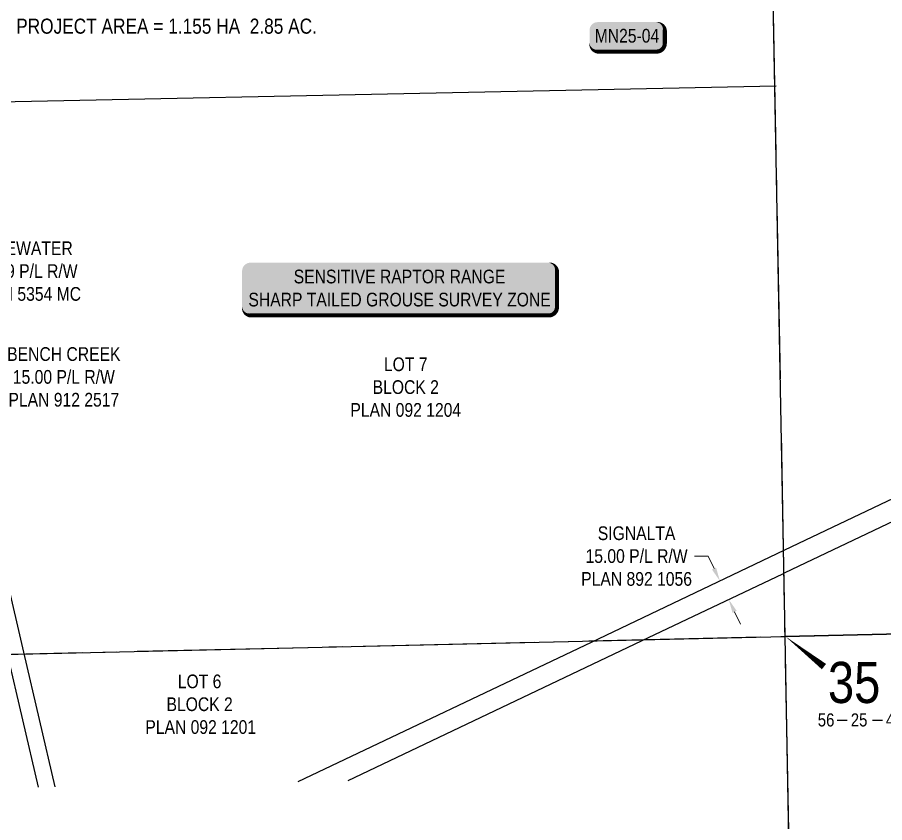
# Model space of a CAD drawing. Extents: x 88833 to 97610, y 5963373 to 5974710.
# Drawn here: x 90912 to 91545, y 5968939 to 5969526 of the extents above; entities that cross this region are included whole.
import ezdxf
from ezdxf.enums import TextEntityAlignment as Align

# ---------------------------------------------------------------- set-up
doc = ezdxf.new("R2010")
doc.units = 0
doc.header["$LTSCALE"] = 5
doc.header["$PDSIZE"] = 5
doc.linetypes.add('foc-QUARTERLINE', pattern=[33, 25, -3, 2, -3])
doc.layers.get('Defpoints').update_dxf_attribs({"color": 9})
for name, color, linetype in [('10', 1, 'Continuous'), ('9', 3, 'Continuous'), ('AS-WILDLIFE-BLOCK', 131, 'Continuous'), ('F-RW', 190, 'Continuous'), ('L-AREAREQUIRED', 7, 'Continuous'), ('L-QSEC', 8, 'foc-QUARTERLINE'), ('L-SECLBL', 7, 'Continuous'), ('L-TITLEDB', 4, 'Continuous'), ('L-TITLEDB-T', 4, 'Continuous'), ('P-APEX RECON-LINE LIST', 240, 'Continuous')]:
    doc.layers.add(name, color=color, linetype=linetype)
doc.layers.add('F-RW-T', color=190, linetype='Continuous', lineweight=9)
doc.styles.add('100L', font='ARIALN.TTF', dxfattribs={"height": 10})
doc.styles.add('80', font='ARIALN.TTF', dxfattribs={"height": 10})
doc.styles.add('80CG', font='ARIALN.TTF', dxfattribs={"height": 10})
doc.styles.add('80L', font='ARIALN.TTF', dxfattribs={"height": 10})
doc.styles.add('SIMPLEX', font='ARIALN.TTF')
doc.dimstyles.new('Compass 5 000', dxfattribs={"dimscale": 5, "dimtxt": 9, "dimasz": 2, "dimexe": 0.2, "dimexo": 0.0625, "dimgap": 0.5, "dimtad": 0, "dimtih": 1, "dimtoh": 1, "dimzin": 0, "dimdsep": 46, "dimtxsty": '80CG', "dimcen": 0.1, "dimse1": 1, "dimse2": 1, "dimclrd": 256, "dimclrt": 256, "dimaunit": 1, "dimadec": 4, "dimazin": 0, "dimtfac": 0.06, "dimtofl": 0, "dimtmove": 0, "dimatfit": 1, "dimfxl": 0.2, "dimtolj": 1, "dimtzin": 0, "dimlwd": -1, "dimarcsym": 0})

# ---------------------------------------------------------------- blocks, each defined once
blk = doc.blocks.new('*D393')
at = {"layer": 'Defpoints', "color": 0, "transparency": 16777216}
for p in [(91428.61, 5969116.73), (91431.63, 5969101.57), (91435.05, 5969103.2)]:
    blk.add_point(p, dxfattribs=at)
at = {"layer": 'F-RW-T', "transparency": 16777216}
for p, q in [((91416.6, 5969133.17), (91406.6, 5969133.17)), ((91420.89, 5969124.14), (91416.6, 5969133.17)), ((91435.92, 5969092.54), (91440.22, 5969083.51))]:
    blk.add_line(p, q, dxfattribs=at)
for points in [[(91422.4, 5969124.85), (91419.39, 5969123.42), (91425.19, 5969115.11)], [(91437.43, 5969093.26), (91434.42, 5969091.82), (91431.63, 5969101.57)]]:
    blk.add_solid(points, dxfattribs=at)
at = {"layer": 'F-RW-T', "transparency": 16777216, "insert": (91364.37, 5969133.17), "char_height": 10, "attachment_point": 5, "style": '80CG'}
blk.add_mtext('\\A1;SIGNALTA\\P15.00 P/L R/W\\PPLAN 892 1056', dxfattribs=at)
blk = doc.blocks.new('*D394')
at = {"layer": 'Defpoints', "color": 0, "transparency": 16777216}
for p in [(90853.67, 5969335.58), (90848.38, 5969304.83), (90860.18, 5969307.58)]:
    blk.add_point(p, dxfattribs=at)
at = {"layer": 'F-RW-T', "transparency": 16777216}
for p, q in [((90863.41, 5969337.85), (90877.42, 5969341.11)), ((90832.12, 5969330.57), (90822.38, 5969328.31))]:
    blk.add_line(p, q, dxfattribs=at)
for points in [[(90863.03, 5969339.47), (90863.79, 5969336.23), (90853.67, 5969335.58)], [(90831.75, 5969332.2), (90832.5, 5969328.95), (90841.86, 5969332.84)]]:
    blk.add_solid(points, dxfattribs=at)
at = {"layer": 'F-RW-T', "transparency": 16777216, "insert": (90919.04, 5969341.11), "char_height": 10, "attachment_point": 5, "style": '80CG'}
blk.add_mtext('\\A1;TIDEWATER\\P12.19 P/L R/W\\PPLAN 5354 MC', dxfattribs=at)
blk = doc.blocks.new('*D395')
at = {"layer": 'Defpoints', "color": 0, "transparency": 16777216}
for p in [(90860.2, 5969254), (90847.49, 5969242.3), (90862.12, 5969245.7)]:
    blk.add_point(p, dxfattribs=at)
at = {"layer": 'F-RW-T', "transparency": 16777216}
for p, q in [((90869.94, 5969256.26), (90902.83, 5969263.91)), ((90835.83, 5969248.33), (90826.08, 5969246.07))]:
    blk.add_line(p, q, dxfattribs=at)
for points in [[(90869.56, 5969257.89), (90870.31, 5969254.64), (90860.2, 5969254)], [(90835.45, 5969249.96), (90836.2, 5969246.71), (90845.57, 5969250.6)]]:
    blk.add_solid(points, dxfattribs=at)
at = {"layer": 'F-RW-T', "transparency": 16777216, "insert": (90946.26, 5969263.91), "char_height": 10, "attachment_point": 5, "style": '80CG'}
blk.add_mtext('\\A1;BENCH CREEK\\P15.00 P/L R/W\\PPLAN 912 2517', dxfattribs=at)
blk = doc.blocks.new('L-SECLBL')
at = {"layer": '9', "color": 7}
for p, q in [((-5.08, -27.83), (-12.29, -27.83)), ((20.7, -27.83), (13.5, -27.83))]:
    blk.add_line(p, q, dxfattribs=at)
at = {"layer": '10', "color": 2, "style": 'SIMPLEX'}
blk.add_attdef('SEC', text='', height=30, dxfattribs=at).set_placement((0, 0), align=Align.MIDDLE)
at = {"layer": '10', "color": 5, "style": '80L'}
blk.add_attdef('TWP', text='', height=9.5, dxfattribs=at).set_placement((-14.43, -27.37), align=Align.MIDDLE_RIGHT)
blk.add_attdef('RGE', text='', height=9.5, dxfattribs=at).set_placement((3.62, -27.37), align=Align.MIDDLE_CENTER)
blk.add_attdef('MER', text='', height=9.5, dxfattribs=at).set_placement((23.17, -27.37), align=Align.MIDDLE_LEFT)
blk = doc.blocks.new('*U452')
at = {"true_color": 0xffffa8}
h = blk.add_hatch(color=51, dxfattribs=at)
edge = h.paths.add_edge_path()
edge.add_line((-21.5, -11.5), (21.5, -11.5))
edge.add_arc((21.5, -5.5), 6, 270, 360)
edge.add_line((27.5, -5.5), (27.5, 4))
edge.add_arc((21.5, 4), 6, 0, 90)
edge.add_line((21.5, 10), (-21.5, 10))
edge.add_arc((-21.5, 4), 6, 90, 180)
edge.add_line((-27.5, 4), (-27.5, -5.5))
edge.add_arc((-21.5, -5.5), 6, 180, 270)
at = {"color": 240, "flags": 128}
blk.add_lwpolyline([(-21.5, -11.5, 3, 3, 0), (21.5, -11.5, 3, 3, 0.414214), (27.5, -5.5, 3, 3, 0), (27.5, 4, 3, 0, 0.414214), (21.5, 10, 0, 0, 0), (-21.5, 10, 0, 0, 0.414214), (-27.5, 4, 0, 0, 0), (-27.5, -5.5, 0, 3, 0.414214)], format="xyseb", close=True, dxfattribs=at)
for points in [[(-24.67, -8.43, 0, 10, 0), (0, 0, 5, 5, 0)], [(21.05, -6.93, 0, 10, 0), (0, 0, 5, 5, 0)]]:
    blk.add_lwpolyline(points, format="xyseb", dxfattribs=at)
at = {"color": 4, "style": '80'}
blk.add_attdef('OTHER_001', (-14.7, -5), '', height=10, dxfattribs=at)
blk = doc.blocks.new('*U851')
h = blk.add_hatch(color=255)
edge = h.paths.add_edge_path()
edge.add_line((-109, -20), (109, -20))
edge.add_arc((109, -14), 6, 270, 360)
edge.add_line((115, -14), (115, 12.5))
edge.add_arc((109, 12.5), 6, 0, 90)
edge.add_line((109, 18.5), (-109, 18.5))
edge.add_arc((-109, 12.5), 6, 90, 180)
edge.add_line((-115, 12.5), (-115, -14))
edge.add_arc((-109, -14), 6, 180, 270)
at = {"color": 131, "flags": 128}
blk.add_lwpolyline([(-109, -20, 3, 3, 0), (109, -20, 3, 3, 0.414214), (115, -14, 3, 3, 0), (115, 12.5, 3, 0, 0.414214), (109, 18.5, 0, 0, 0), (-109, 18.5, 0, 0, 0.414214), (-115, 12.5, 0, 0, 0), (-115, -14, 0, 3, 0.414214)], format="xyseb", close=True, dxfattribs=at)
at = {"color": 131, "style": '80'}
blk.add_attdef('ENTER_TEXT_001', (-35.99, -5), '', height=10, dxfattribs=at)

msp = doc.modelspace()

# ---------------------------------------------------------------- linework, layer by layer
at = {"layer": 'F-RW', "flags": 128}
for points in [[(90939.894, 5968964.946), (90917.047, 5969063.172), (90865.385, 5969285.212), (90731.296, 5969861.872), (90718.85, 5969861.622), (90853.584, 5969282.448), (90904.606, 5969062.885), (90927.447, 5968964.685)], [(91117.413, 5968968.667), (91336.512, 5969072.883), (91472.583, 5969137.681), (91871.136, 5969327.277), (92251.715, 5969508.324), (92254.99, 5969508.388), (92270.215, 5969508.687)], [(91153.918, 5968969.432), (91373.185, 5969073.728), (91471.038, 5969120.346), (91472.888, 5969121.226), (91871.429, 5969310.815), (92255.234, 5969493.399), (92270.459, 5969493.698)]]:
    msp.add_lwpolyline(points, dxfattribs=at)
at = {"layer": 'L-QSEC', "flags": 128}
for points in [[(91487.775, 5968272.739), (91457.871, 5969876.498)], [(90669.808, 5969056.146), (92276.1, 5969093.096)]]:
    msp.add_lwpolyline(points, dxfattribs=at)
at = {"layer": 'L-SECLBL', "flags": 128}
msp.add_lwpolyline([(91472.82, 5969074.766, 0, 5, 0), (91501.148, 5969052.568, 0, 0, 0)], format="xyseb", dxfattribs=at)
at = {"layer": 'L-TITLEDB', "flags": 128}
msp.add_lwpolyline([(91457.871, 5969876.498), (91760.356, 5969882.45), (91762.207, 5969782.632), (91862.172, 5969784.595), (91874.573, 5969083.86), (91472.823, 5969074.618), (91465.365, 5969474.596)], close=True, dxfattribs=at)
for points in [[(90662.318, 5969459.843), (91466.272, 5969476.31)], [(92182.876, 5968690.713), (91480.242, 5968673.479), (91472.823, 5969074.618), (92276.1, 5969093.096)], [(90669.808, 5969056.146), (91472.823, 5969074.618)]]:
    msp.add_lwpolyline(points, dxfattribs=at)

# ---------------------------------------------------------------- block references
at = {"layer": 'AS-WILDLIFE-BLOCK'}
ref = msp.add_blockref('*U851', (91191.308, 5969328.804), dxfattribs=dict(at, xscale=0.9992045070000001, yscale=0.9992045070000001, zscale=0.9992045070000001))
ref.add_attrib('ENTER_TEXT_001', 'SENSITIVE RAPTOR RANGE', (91114.084, 5969332.22), dxfattribs={"layer": '0', "color": 131, "height": 9.99205, "style": '80'})
ref.add_attrib('ENTER_TEXT_002', 'SHARP TAILED GROUSE SURVEY ZONE', (91081.014, 5969315.39), dxfattribs={"layer": '0', "color": 131, "height": 9.99205, "style": '80'})
at = {"layer": 'L-SECLBL'}
msp.add_blockref('L-SECLBL', (91523.187, 5969041.043), dxfattribs=at).add_auto_attribs({'SEC': '35', 'TWP': '56', 'RGE': '25', 'MER': '4'})
at = {"layer": 'P-APEX RECON-LINE LIST'}
ref = msp.add_blockref('*U452', (91357.483, 5969512.834), dxfattribs=dict(at, xscale=0.9992045070000001, yscale=0.9992045070000001, zscale=0.9992045070000001))
ref.add_attrib('OTHER_001', 'MN25-04', (91333.805, 5969507.903), dxfattribs={"layer": '0', "color": 4, "height": 9.992, "style": '80'})

# ---------------------------------------------------------------- texts
at = {"layer": 'L-AREAREQUIRED', "color": 5, "style": '100L'}
msp.add_text('PROJECT AREA = 1.155 HA  2.85 AC.', height=11, dxfattribs=at).set_placement((91021.238, 5969511.092), align=Align.BOTTOM_CENTER)
at = {"layer": 'L-TITLEDB-T', "char_height": 9.99205, "attachment_point": 1, "style": '100L'}
for s, insert in [('\\pi29.005;LOT 7\\P\\pi20.781;BLOCK 2\\P\\pi4.5426;PLAN 092 1204', (91150.913, 5969278.183)), ('\\pi29.005;LOT 6\\P\\pi20.781;BLOCK 2\\P\\pi5.3196;PLAN 092 1201', (91000.435, 5969046.789))]:
    msp.add_mtext_dynamic_manual_height_columns(s, width=88.46266, gutter_width=55, heights=[0], dxfattribs=dict(at, insert=insert))

# ---------------------------------------------------------------- dimensions: what is measured, and where the dimension line sits
at = {"layer": 'F-RW-T'}
for base, p1, p2, angle, text, picture, middle in [((90853.672, 5969335.585), (90848.377, 5969304.832), (90860.184, 5969307.577), 13.090215, 'TIDEWATER\\P12.19 P/L R/W\\PPLAN 5354 MC', '*D394', (90919.04, 5969341.107)), ((90860.195, 5969253.998), (90847.494, 5969242.299), (90862.124, 5969245.699), 13.082197, 'BENCH CREEK\\P15.00 P/L R/W\\PPLAN 912 2517', '*D395', (90946.261, 5969263.905)), ((91431.628, 5969101.57), (91428.61, 5969116.735), (91435.05, 5969103.198), 295.441402, 'SIGNALTA\\P15.00 P/L R/W\\PPLAN 892 1056', '*D393', (91364.366, 5969133.167))]:
    dim = msp.add_linear_dim(base=base, p1=p1, p2=p2, angle=angle, text=text, dimstyle='Compass 5 000', dxfattribs=at)
    dim.commit()
    dim.dimension.update_dxf_attribs({"geometry": picture, "text_midpoint": middle, "dimtype": 161})

doc.saveas('drawing.dxf')
